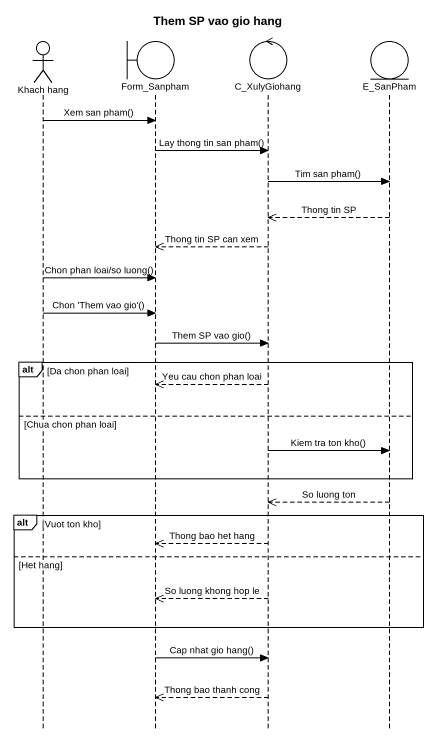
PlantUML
@startuml
title Them SP vao gio hang
hide footbox
actor "Khach hang" as Khach_hang
boundary Form_Sanpham
control C_XulyGiohang
entity E_SanPham

Khach_hang -> Form_Sanpham : Xem san pham()
Form_Sanpham -> C_XulyGiohang : Lay thong tin san pham()
C_XulyGiohang -> E_SanPham : Tim san pham()
E_SanPham -->> C_XulyGiohang : Thong tin SP
C_XulyGiohang -->> Form_Sanpham : Thong tin SP can xem
Khach_hang -> Form_Sanpham : Chon phan loai/so luong()
Khach_hang -> Form_Sanpham : Chon 'Them vao gio'()
Form_Sanpham -> C_XulyGiohang : Them SP vao gio()
alt Da chon phan loai
  C_XulyGiohang -->> Form_Sanpham : Yeu cau chon phan loai
else Chua chon phan loai
  C_XulyGiohang -> E_SanPham : Kiem tra ton kho()
end
E_SanPham -->> C_XulyGiohang : So luong ton
alt Vuot ton kho
  C_XulyGiohang -->> Form_Sanpham : Thong bao het hang
else Het hang
  C_XulyGiohang -->> Form_Sanpham : So luong khong hop le
end
Form_Sanpham -> C_XulyGiohang : Cap nhat gio hang()
C_XulyGiohang -->> Form_Sanpham : Thong bao thanh cong
@enduml
